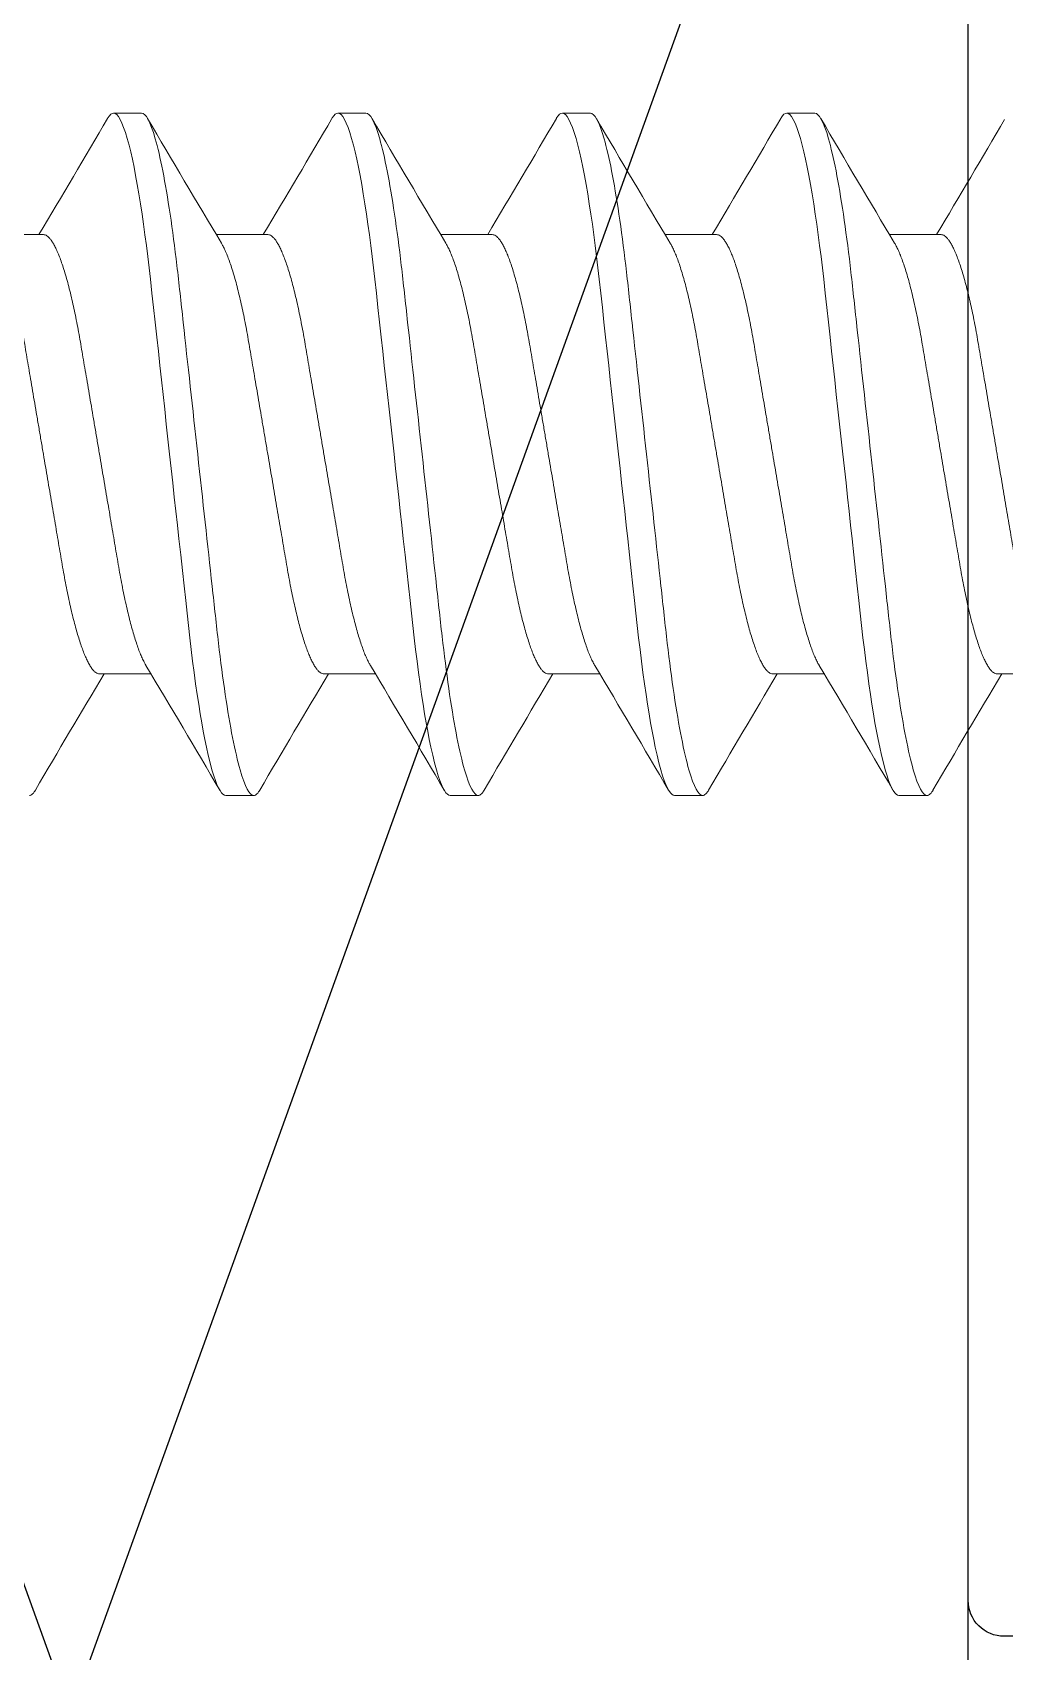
# Model space of a CAD drawing. Extents: x -138 to 168, y -127 to 72.
# Drawn here: x 2.7109 to 2.9816, y 49.1512 to 49.6021 of the extents above; entities that cross this region are included whole.
import ezdxf

# ---------------------------------------------------------------- set-up
doc = ezdxf.new("R2010")
doc.units = 0
doc.header["$MEASUREMENT"] = 0
doc.layers.get('0').update_dxf_attribs({"linetype": 'CONTINUOUS'})
for name, color, linetype in [('Ballons', 7, 'CONTINUOUS'), ('FRAME', 1, 'CONTINUOUS'), ('GLASS', 7, 'CONTINUOUS')]:
    doc.layers.add(name, color=color, linetype=linetype)

# ---------------------------------------------------------------- blocks, each defined once
blk = doc.blocks.new('no 10 1 in')
at = {"color": 7, "linetype": 'Continuous', "lineweight": 15}
for p, q in [((55.74545, 25.67204), (55.73764, 25.67204)), ((55.80795, 25.67204), (55.80014, 25.67204)), ((55.87045, 25.67204), (55.86264, 25.67204)), ((55.93295, 25.67204), (55.92514, 25.67204)), ((55.71811, 25.63821), (55.70375, 25.63821)), ((55.78061, 25.63821), (55.76625, 25.63821)), ((55.84311, 25.63821), (55.82875, 25.63821)), ((55.90561, 25.63821), (55.89125, 25.63821)), ((55.96811, 25.63821), (55.95375, 25.63821)), ((55.73373, 25.51587), (55.74809, 25.51587)), ((55.79623, 25.51587), (55.81059, 25.51587)), ((55.85873, 25.51587), (55.87309, 25.51587)), ((55.92123, 25.51587), (55.93559, 25.51587)), ((55.98373, 25.51587), (55.99809, 25.51587)), ((55.76889, 25.48204), (55.7767, 25.48204)), ((55.83139, 25.48204), (55.8392, 25.48204)), ((55.89389, 25.48204), (55.9017, 25.48204)), ((55.95639, 25.48204), (55.9642, 25.48204))]:
    blk.add_line(p, q, dxfattribs=at)
at = {"color": 7, "linetype": 'Continuous', "lineweight": 15, "flags": 128}
for points in [[(55.73597, 25.67055), (55.73605, 25.6707), (55.73647, 25.67129), (55.73687, 25.67171), (55.73726, 25.67196), (55.73764, 25.67204), (55.73807, 25.67194), (55.73852, 25.67161), (55.73898, 25.67107), (55.73946, 25.67029), (55.73995, 25.66928), (55.74044, 25.66807), (55.74094, 25.66663), (55.74145, 25.66496), (55.74196, 25.66308), (55.74242, 25.66122), (55.74288, 25.65919), (55.74334, 25.657), (55.74379, 25.65466), (55.74425, 25.65217), (55.7447, 25.64954), (55.74515, 25.64679), (55.74559, 25.64391), (55.746, 25.64108), (55.7464, 25.63816), (55.7468, 25.63515), (55.74718, 25.63208), (55.74756, 25.62895), (55.74792, 25.62576), (55.74834, 25.62193), (55.74878, 25.61796), (55.74923, 25.61385), (55.74969, 25.60963), (55.75012, 25.60576), (55.75055, 25.60181), (55.75099, 25.59779), (55.75144, 25.59371), (55.75189, 25.58959), (55.75234, 25.58543), (55.7528, 25.58124), (55.75326, 25.57704), (55.7537, 25.57305), (55.75414, 25.56907), (55.75457, 25.56512), (55.755, 25.56119), (55.75543, 25.5573), (55.75585, 25.55347), (55.75634, 25.54903), (55.75681, 25.54468), (55.75728, 25.54045), (55.75773, 25.53634), (55.75812, 25.53278), (55.7585, 25.52934), (55.75887, 25.52597), (55.75927, 25.52266), (55.75967, 25.51941), (55.76008, 25.51624), (55.76051, 25.51316), (55.76094, 25.51018), (55.76136, 25.50744), (55.76178, 25.50481), (55.76221, 25.5023), (55.76264, 25.49991), (55.76308, 25.49766), (55.76352, 25.49553), (55.76403, 25.49322), (55.76455, 25.49111), (55.76506, 25.48922), (55.76556, 25.48754), (55.76601, 25.48623), (55.76645, 25.48511), (55.76688, 25.48416), (55.7673, 25.48339), (55.76772, 25.48279), (55.76812, 25.48237), (55.76851, 25.48213), (55.76889, 25.48204), (55.76889, 25.48204)], [(55.79847, 25.67055), (55.79855, 25.6707), (55.79897, 25.67129), (55.79937, 25.67171), (55.79976, 25.67196), (55.80014, 25.67204), (55.80057, 25.67194), (55.80102, 25.67161), (55.80148, 25.67107), (55.80196, 25.67029), (55.80245, 25.66928), (55.80294, 25.66807), (55.80344, 25.66663), (55.80395, 25.66496), (55.80446, 25.66308), (55.80492, 25.66122), (55.80538, 25.65919), (55.80584, 25.657), (55.80629, 25.65466), (55.80675, 25.65217), (55.8072, 25.64954), (55.80765, 25.64679), (55.80809, 25.64391), (55.8085, 25.64108), (55.8089, 25.63816), (55.8093, 25.63515), (55.80968, 25.63208), (55.81006, 25.62895), (55.81042, 25.62576), (55.81084, 25.62193), (55.81128, 25.61796), (55.81173, 25.61385), (55.81219, 25.60963), (55.81262, 25.60576), (55.81305, 25.60181), (55.81349, 25.59779), (55.81394, 25.59371), (55.81439, 25.58959), (55.81484, 25.58543), (55.8153, 25.58124), (55.81576, 25.57704), (55.8162, 25.57305), (55.81664, 25.56907), (55.81707, 25.56512), (55.8175, 25.56119), (55.81793, 25.5573), (55.81835, 25.55347), (55.81884, 25.54903), (55.81931, 25.54468), (55.81978, 25.54045), (55.82023, 25.53634), (55.82062, 25.53278), (55.821, 25.52934), (55.82137, 25.52597), (55.82177, 25.52266), (55.82217, 25.51941), (55.82258, 25.51624), (55.82301, 25.51316), (55.82344, 25.51018), (55.82386, 25.50744), (55.82428, 25.50481), (55.82471, 25.5023), (55.82514, 25.49991), (55.82558, 25.49766), (55.82602, 25.49553), (55.82653, 25.49322), (55.82705, 25.49111), (55.82756, 25.48922), (55.82806, 25.48754), (55.82851, 25.48623), (55.82895, 25.48511), (55.82938, 25.48416), (55.8298, 25.48339), (55.83022, 25.48279), (55.83062, 25.48237), (55.83101, 25.48213), (55.83139, 25.48204), (55.83139, 25.48204)], [(55.86097, 25.67055), (55.86105, 25.6707), (55.86147, 25.67129), (55.86187, 25.67171), (55.86226, 25.67196), (55.86264, 25.67204), (55.86307, 25.67194), (55.86352, 25.67161), (55.86398, 25.67107), (55.86446, 25.67029), (55.86495, 25.66928), (55.86544, 25.66807), (55.86594, 25.66663), (55.86645, 25.66496), (55.86696, 25.66308), (55.86742, 25.66122), (55.86788, 25.65919), (55.86834, 25.657), (55.86879, 25.65466), (55.86925, 25.65217), (55.8697, 25.64954), (55.87015, 25.64679), (55.87059, 25.64391), (55.871, 25.64108), (55.8714, 25.63816), (55.8718, 25.63515), (55.87218, 25.63208), (55.87256, 25.62895), (55.87292, 25.62576), (55.87334, 25.62193), (55.87378, 25.61796), (55.87423, 25.61385), (55.87469, 25.60963), (55.87512, 25.60576), (55.87555, 25.60181), (55.87599, 25.59779), (55.87644, 25.59371), (55.87689, 25.58959), (55.87735, 25.58543), (55.8778, 25.58124), (55.87826, 25.57704), (55.8787, 25.57305), (55.87914, 25.56907), (55.87957, 25.56512), (55.88, 25.56119), (55.88043, 25.5573), (55.88085, 25.55347), (55.88134, 25.54903), (55.88181, 25.54468), (55.88228, 25.54045), (55.88273, 25.53634), (55.88312, 25.53278), (55.8835, 25.52934), (55.88387, 25.52597), (55.88427, 25.52266), (55.88467, 25.51941), (55.88508, 25.51624), (55.88551, 25.51316), (55.88594, 25.51018), (55.88636, 25.50744), (55.88678, 25.50481), (55.88721, 25.5023), (55.88764, 25.49991), (55.88808, 25.49766), (55.88852, 25.49553), (55.88903, 25.49322), (55.88955, 25.49111), (55.89006, 25.48922), (55.89056, 25.48754), (55.89101, 25.48623), (55.89145, 25.48511), (55.89188, 25.48416), (55.8923, 25.48339), (55.89272, 25.48279), (55.89312, 25.48237), (55.89351, 25.48213), (55.89389, 25.48204), (55.89389, 25.48204)], [(55.92347, 25.67055), (55.92355, 25.6707), (55.92397, 25.67129), (55.92437, 25.67171), (55.92476, 25.67196), (55.92514, 25.67204), (55.92557, 25.67194), (55.92602, 25.67161), (55.92648, 25.67107), (55.92696, 25.67029), (55.92745, 25.66928), (55.92794, 25.66807), (55.92844, 25.66663), (55.92895, 25.66496), (55.92946, 25.66308), (55.92992, 25.66122), (55.93038, 25.65919), (55.93084, 25.657), (55.93129, 25.65466), (55.93175, 25.65217), (55.9322, 25.64954), (55.93265, 25.64679), (55.93309, 25.64391), (55.9335, 25.64108), (55.9339, 25.63816), (55.9343, 25.63515), (55.93468, 25.63208), (55.93506, 25.62895), (55.93542, 25.62576), (55.93584, 25.62193), (55.93628, 25.61796), (55.93673, 25.61385), (55.93719, 25.60963), (55.93762, 25.60576), (55.93805, 25.60181), (55.93849, 25.59779), (55.93894, 25.59371), (55.93939, 25.58959), (55.93984, 25.58543), (55.9403, 25.58124), (55.94076, 25.57704), (55.9412, 25.57305), (55.94164, 25.56907), (55.94207, 25.56512), (55.9425, 25.56119), (55.94293, 25.5573), (55.94335, 25.55347), (55.94384, 25.54903), (55.94431, 25.54468), (55.94478, 25.54045), (55.94523, 25.53634), (55.94562, 25.53278), (55.946, 25.52934), (55.94637, 25.52597), (55.94677, 25.52266), (55.94717, 25.51941), (55.94758, 25.51624), (55.94801, 25.51316), (55.94844, 25.51018), (55.94886, 25.50744), (55.94928, 25.50481), (55.94971, 25.5023), (55.95014, 25.49991), (55.95058, 25.49766), (55.95102, 25.49553), (55.95153, 25.49322), (55.95205, 25.49111), (55.95256, 25.48922), (55.95306, 25.48754), (55.95351, 25.48623), (55.95395, 25.48511), (55.95438, 25.48416), (55.9548, 25.48339), (55.95522, 25.48279), (55.95562, 25.48237), (55.95601, 25.48213), (55.95639, 25.48204), (55.95639, 25.48204)]]:
    blk.add_lwpolyline(points, dxfattribs=at)
at = {"color": 7, "linetype": 'Continuous', "lineweight": 15}
for centre, radius, start, end in [((52.12977, 27.78144), 4.17858, 329.1422, 329.65754), ((59.23435, 27.71143), 4.04053, 210.33792, 210.90988), ((52.19381, 27.78053), 4.17679, 329.14209, 329.65765), ((59.2953, 27.71052), 4.03873, 210.33784, 210.91006), ((52.25722, 27.78), 4.17573, 329.14203, 329.65771), ((59.35735, 27.71025), 4.03821, 210.33772, 210.91), ((52.31931, 27.78024), 4.17621, 329.14196, 329.65759), ((59.42176, 27.71139), 4.04043, 210.33796, 210.90994), ((52.39346, 27.77331), 4.16266, 329.14166, 329.65463), ((59.321, 23.37327), 4.17734, 149.14208, 149.65757), ((52.28233, 23.44403), 4.03782, 30.33773, 30.91008), ((59.38173, 23.37432), 4.17528, 149.142, 149.65774), ((52.34241, 23.4426), 4.04064, 30.33798, 30.90992), ((59.4507, 23.3705), 4.18279, 149.14246, 149.65728), ((52.40682, 23.44374), 4.03841, 30.33773, 30.90999), ((59.5083, 23.37339), 4.1771, 149.14211, 149.65763), ((52.47033, 23.44433), 4.03724, 30.33774, 30.91016), ((59.56766, 23.37525), 4.17346, 149.14189, 149.65785)]:
    blk.add_arc(centre, radius, start, end, dxfattribs=at)
for points, knots in [([(55.74545, 25.67204), (55.74658, 25.67204), (55.74789, 25.66973), (55.75065, 25.6601), (55.75208, 25.65279), (55.75406, 25.63947), (55.7547, 25.63465), (55.75588, 25.62461), (55.75643, 25.61939), (55.75829, 25.60246), (55.75968, 25.58977), (55.76247, 25.56432), (55.76386, 25.55163), (55.76572, 25.5347), (55.76627, 25.52948), (55.76746, 25.51943), (55.76809, 25.51462), (55.77007, 25.50129), (55.77151, 25.49399), (55.77426, 25.48436), (55.77557, 25.48204), (55.7767, 25.48204)], [0, 0, 0, 0, 0.125, 0.125, 0.25, 0.25, 0.3125, 0.3125, 0.375, 0.375, 0.5, 0.5, 0.625, 0.625, 0.6875, 0.6875, 0.75, 0.75, 0.875, 0.875, 1, 1, 1, 1]), ([(55.80795, 25.67204), (55.80908, 25.67204), (55.81039, 25.66973), (55.81315, 25.6601), (55.81458, 25.65279), (55.81656, 25.63947), (55.8172, 25.63465), (55.81838, 25.62461), (55.81893, 25.61939), (55.82079, 25.60246), (55.82218, 25.58977), (55.82497, 25.56432), (55.82636, 25.55163), (55.82822, 25.5347), (55.82877, 25.52948), (55.82996, 25.51943), (55.83059, 25.51462), (55.83257, 25.50129), (55.83401, 25.49399), (55.83676, 25.48436), (55.83807, 25.48204), (55.8392, 25.48204)], [0, 0, 0, 0, 0.125, 0.125, 0.25, 0.25, 0.3125, 0.3125, 0.375, 0.375, 0.5, 0.5, 0.625, 0.625, 0.6875, 0.6875, 0.75, 0.75, 0.875, 0.875, 1, 1, 1, 1]), ([(55.87045, 25.67204), (55.87158, 25.67204), (55.87289, 25.66973), (55.87565, 25.6601), (55.87708, 25.65279), (55.87906, 25.63947), (55.8797, 25.63465), (55.88088, 25.62461), (55.88143, 25.61939), (55.88329, 25.60246), (55.88468, 25.58977), (55.88747, 25.56432), (55.88886, 25.55163), (55.89072, 25.5347), (55.89127, 25.52948), (55.89246, 25.51943), (55.89309, 25.51462), (55.89507, 25.50129), (55.89651, 25.49399), (55.89926, 25.48436), (55.90057, 25.48204), (55.9017, 25.48204)], [0, 0, 0, 0, 0.125, 0.125, 0.25, 0.25, 0.3125, 0.3125, 0.375, 0.375, 0.5, 0.5, 0.625, 0.625, 0.6875, 0.6875, 0.75, 0.75, 0.875, 0.875, 1, 1, 1, 1]), ([(55.93295, 25.67204), (55.93408, 25.67204), (55.93539, 25.66973), (55.93815, 25.6601), (55.93958, 25.65279), (55.94156, 25.63947), (55.9422, 25.63465), (55.94338, 25.62461), (55.94393, 25.61939), (55.94579, 25.60246), (55.94718, 25.58977), (55.94997, 25.56432), (55.95136, 25.55163), (55.95322, 25.5347), (55.95377, 25.52948), (55.95496, 25.51943), (55.95559, 25.51462), (55.95757, 25.50129), (55.95901, 25.49399), (55.96176, 25.48436), (55.96307, 25.48204), (55.9642, 25.48204)], [0, 0, 0, 0, 0.125, 0.125, 0.25, 0.25, 0.3125, 0.3125, 0.375, 0.375, 0.5, 0.5, 0.625, 0.625, 0.6875, 0.6875, 0.75, 0.75, 0.875, 0.875, 1, 1, 1, 1]), ([(55.71811, 25.63821), (55.71827, 25.6382), (55.71859, 25.63816), (55.7191, 25.63789), (55.71962, 25.63746), (55.72016, 25.63683), (55.72071, 25.63602), (55.72127, 25.63502), (55.72184, 25.63384), (55.72243, 25.63245), (55.72304, 25.63085), (55.72365, 25.62904), (55.72426, 25.62705), (55.72487, 25.62489), (55.72547, 25.62258), (55.72605, 25.62017), (55.72661, 25.61767), (55.72714, 25.61512), (55.72766, 25.61247), (55.72816, 25.60976), (55.72864, 25.60697), (55.72913, 25.60409), (55.72963, 25.60111), (55.73017, 25.59797), (55.73073, 25.59469), (55.73131, 25.59127), (55.73191, 25.58778), (55.73251, 25.58423), (55.73312, 25.58065), (55.73372, 25.5771), (55.73432, 25.5736), (55.7349, 25.57018), (55.73548, 25.56679), (55.73605, 25.56345), (55.73661, 25.56017), (55.73715, 25.55696), (55.73768, 25.55385), (55.7382, 25.55079), (55.73871, 25.54779), (55.73921, 25.54485), (55.73973, 25.54199), (55.74027, 25.53922), (55.74083, 25.53653), (55.7414, 25.534), (55.74197, 25.53162), (55.74254, 25.5294), (55.74312, 25.52732), (55.7437, 25.5254), (55.74429, 25.52363), (55.74487, 25.52204), (55.74546, 25.52062), (55.74604, 25.51938), (55.74645, 25.51859), (55.74666, 25.51826), (55.74668, 25.51824)], [0, 0, 0, 0, 0.018425, 0.037098, 0.055995, 0.075092, 0.094361, 0.113774, 0.1333, 0.152908, 0.173502, 0.194114, 0.214705, 0.235238, 0.255675, 0.275982, 0.295213, 0.314265, 0.333111, 0.351727, 0.370105, 0.388591, 0.407319, 0.426267, 0.446323, 0.466559, 0.486941, 0.507436, 0.528005, 0.548612, 0.568283, 0.587921, 0.607494, 0.626969, 0.646317, 0.665508, 0.684513, 0.703307, 0.722741, 0.74198, 0.761439, 0.781155, 0.801099, 0.821241, 0.840622, 0.860124, 0.879715, 0.899364, 0.919038, 0.938704, 0.95833, 0.977882, 0.998253, 1, 1, 1, 1]), ([(55.78061, 25.63821), (55.78077, 25.6382), (55.78109, 25.63816), (55.7816, 25.63789), (55.78212, 25.63746), (55.78266, 25.63683), (55.78321, 25.63602), (55.78377, 25.63502), (55.78434, 25.63384), (55.78493, 25.63245), (55.78554, 25.63085), (55.78615, 25.62904), (55.78676, 25.62705), (55.78737, 25.62489), (55.78797, 25.62258), (55.78855, 25.62017), (55.78911, 25.61767), (55.78964, 25.61512), (55.79016, 25.61247), (55.79066, 25.60976), (55.79114, 25.60697), (55.79163, 25.60409), (55.79213, 25.60111), (55.79267, 25.59797), (55.79323, 25.59469), (55.79381, 25.59127), (55.79441, 25.58778), (55.79501, 25.58423), (55.79562, 25.58065), (55.79622, 25.5771), (55.79682, 25.5736), (55.7974, 25.57018), (55.79798, 25.56679), (55.79855, 25.56345), (55.79911, 25.56017), (55.79965, 25.55696), (55.80018, 25.55385), (55.8007, 25.55079), (55.80121, 25.54779), (55.80171, 25.54485), (55.80223, 25.54199), (55.80277, 25.53922), (55.80333, 25.53653), (55.8039, 25.534), (55.80447, 25.53162), (55.80504, 25.5294), (55.80562, 25.52732), (55.8062, 25.5254), (55.80679, 25.52363), (55.80737, 25.52204), (55.80796, 25.52062), (55.80854, 25.51938), (55.80895, 25.51859), (55.80916, 25.51826), (55.80918, 25.51824)], [0, 0, 0, 0, 0.018425, 0.037098, 0.055995, 0.075092, 0.094361, 0.113774, 0.1333, 0.152908, 0.173502, 0.194114, 0.214705, 0.235238, 0.255675, 0.275982, 0.295213, 0.314265, 0.333111, 0.351727, 0.370105, 0.388591, 0.407319, 0.426267, 0.446323, 0.466559, 0.486941, 0.507436, 0.528005, 0.548612, 0.568283, 0.587921, 0.607494, 0.626969, 0.646317, 0.665508, 0.684513, 0.703307, 0.722741, 0.74198, 0.761439, 0.781155, 0.801099, 0.821241, 0.840622, 0.860124, 0.879715, 0.899364, 0.919038, 0.938704, 0.95833, 0.977882, 0.998253, 1, 1, 1, 1]), ([(55.84311, 25.63821), (55.84327, 25.6382), (55.84359, 25.63816), (55.8441, 25.63789), (55.84462, 25.63746), (55.84516, 25.63683), (55.84571, 25.63602), (55.84627, 25.63502), (55.84684, 25.63384), (55.84743, 25.63245), (55.84804, 25.63085), (55.84865, 25.62904), (55.84926, 25.62705), (55.84987, 25.62489), (55.85047, 25.62258), (55.85105, 25.62017), (55.85161, 25.61767), (55.85214, 25.61512), (55.85266, 25.61247), (55.85316, 25.60976), (55.85364, 25.60697), (55.85413, 25.60409), (55.85463, 25.60111), (55.85517, 25.59797), (55.85573, 25.59469), (55.85631, 25.59127), (55.85691, 25.58778), (55.85751, 25.58423), (55.85812, 25.58065), (55.85872, 25.5771), (55.85932, 25.5736), (55.8599, 25.57018), (55.86048, 25.56679), (55.86105, 25.56345), (55.86161, 25.56017), (55.86215, 25.55696), (55.86268, 25.55385), (55.8632, 25.55079), (55.86371, 25.54779), (55.86421, 25.54485), (55.86473, 25.54199), (55.86527, 25.53922), (55.86583, 25.53653), (55.8664, 25.534), (55.86697, 25.53162), (55.86754, 25.5294), (55.86812, 25.52732), (55.8687, 25.5254), (55.86929, 25.52363), (55.86987, 25.52204), (55.87046, 25.52062), (55.87104, 25.51938), (55.87145, 25.51859), (55.87166, 25.51826), (55.87168, 25.51824)], [0, 0, 0, 0, 0.018425, 0.037098, 0.055995, 0.075092, 0.094361, 0.113774, 0.1333, 0.152908, 0.173502, 0.194114, 0.214705, 0.235238, 0.255675, 0.275982, 0.295213, 0.314265, 0.333111, 0.351727, 0.370105, 0.388591, 0.407319, 0.426267, 0.446322, 0.466559, 0.486941, 0.507436, 0.528005, 0.548612, 0.568283, 0.587921, 0.607494, 0.62697, 0.646317, 0.665508, 0.684513, 0.703307, 0.722741, 0.74198, 0.761439, 0.781155, 0.801099, 0.821241, 0.840622, 0.860124, 0.879715, 0.899364, 0.919038, 0.938704, 0.95833, 0.977882, 0.998253, 1, 1, 1, 1]), ([(55.90561, 25.63821), (55.90577, 25.6382), (55.90609, 25.63816), (55.9066, 25.63789), (55.90712, 25.63746), (55.90765, 25.63683), (55.90821, 25.63602), (55.90877, 25.63502), (55.90934, 25.63384), (55.90993, 25.63245), (55.91054, 25.63085), (55.91115, 25.62904), (55.91176, 25.62705), (55.91237, 25.62489), (55.91297, 25.62258), (55.91355, 25.62017), (55.91411, 25.61767), (55.91464, 25.61512), (55.91516, 25.61247), (55.91566, 25.60976), (55.91614, 25.60697), (55.91663, 25.60409), (55.91713, 25.60111), (55.91767, 25.59797), (55.91823, 25.59469), (55.91881, 25.59127), (55.91941, 25.58778), (55.92001, 25.58423), (55.92062, 25.58065), (55.92122, 25.5771), (55.92182, 25.5736), (55.9224, 25.57018), (55.92298, 25.56679), (55.92355, 25.56345), (55.92411, 25.56017), (55.92465, 25.55696), (55.92518, 25.55385), (55.9257, 25.55079), (55.92621, 25.54779), (55.92671, 25.54485), (55.92723, 25.54199), (55.92777, 25.53922), (55.92833, 25.53653), (55.9289, 25.534), (55.92947, 25.53162), (55.93004, 25.5294), (55.93062, 25.52732), (55.9312, 25.5254), (55.93179, 25.52363), (55.93237, 25.52204), (55.93296, 25.52062), (55.93354, 25.51938), (55.93395, 25.51859), (55.93416, 25.51826), (55.93418, 25.51824)], [0, 0, 0, 0, 0.018425, 0.037098, 0.055995, 0.075092, 0.094361, 0.113774, 0.1333, 0.152908, 0.173502, 0.194114, 0.214705, 0.235238, 0.255675, 0.275982, 0.295213, 0.314265, 0.333111, 0.351727, 0.370105, 0.388591, 0.407319, 0.426267, 0.446322, 0.466559, 0.486941, 0.507436, 0.528005, 0.548612, 0.568283, 0.587921, 0.607494, 0.626969, 0.646317, 0.665508, 0.684513, 0.703307, 0.722741, 0.74198, 0.761439, 0.781155, 0.801099, 0.821241, 0.840622, 0.860124, 0.879715, 0.899364, 0.919038, 0.938704, 0.95833, 0.977882, 0.998253, 1, 1, 1, 1]), ([(55.96811, 25.63821), (55.96827, 25.6382), (55.96859, 25.63816), (55.9691, 25.63789), (55.96962, 25.63746), (55.97016, 25.63683), (55.97071, 25.63602), (55.97127, 25.63502), (55.97184, 25.63384), (55.97243, 25.63245), (55.97304, 25.63085), (55.97365, 25.62904), (55.97426, 25.62705), (55.97487, 25.62489), (55.97547, 25.62258), (55.97605, 25.62017), (55.97661, 25.61767), (55.97714, 25.61512), (55.97766, 25.61247), (55.97816, 25.60976), (55.97864, 25.60697), (55.97913, 25.60409), (55.97963, 25.60111), (55.98017, 25.59797), (55.98073, 25.59469), (55.98131, 25.59127), (55.98191, 25.58778), (55.98251, 25.58423), (55.98312, 25.58065), (55.98372, 25.5771), (55.98432, 25.5736), (55.9849, 25.57018), (55.98548, 25.56679), (55.98605, 25.56345), (55.98661, 25.56017), (55.98715, 25.55696), (55.98768, 25.55385), (55.9882, 25.55079), (55.98871, 25.54779), (55.98921, 25.54485), (55.98973, 25.54199), (55.99027, 25.53922), (55.99083, 25.53653), (55.9914, 25.534), (55.99197, 25.53162), (55.99254, 25.5294), (55.99312, 25.52732), (55.9937, 25.5254), (55.99429, 25.52363), (55.99487, 25.52204), (55.99546, 25.52062), (55.99604, 25.51938), (55.99645, 25.51859), (55.99666, 25.51826), (55.99668, 25.51824)], [0, 0, 0, 0, 0.018425, 0.037098, 0.055995, 0.075092, 0.094361, 0.113774, 0.1333, 0.152908, 0.173502, 0.194114, 0.214705, 0.235237, 0.255675, 0.275982, 0.295213, 0.314265, 0.333111, 0.351727, 0.370105, 0.388591, 0.407319, 0.426267, 0.446323, 0.466559, 0.486941, 0.507436, 0.528005, 0.548612, 0.568283, 0.587921, 0.607494, 0.626969, 0.646317, 0.665508, 0.684513, 0.703307, 0.722741, 0.74198, 0.761439, 0.781155, 0.801099, 0.821241, 0.840622, 0.860124, 0.879715, 0.899364, 0.919038, 0.938704, 0.95833, 0.977882, 0.998253, 1, 1, 1, 1]), ([(55.70517, 25.63584), (55.70533, 25.63557), (55.70567, 25.63497), (55.70622, 25.63383), (55.70681, 25.63245), (55.70741, 25.63085), (55.70803, 25.62904), (55.70864, 25.62705), (55.70925, 25.62489), (55.70984, 25.62258), (55.71042, 25.62017), (55.71098, 25.61767), (55.71152, 25.61512), (55.71203, 25.61247), (55.71253, 25.60976), (55.71301, 25.60697), (55.7135, 25.60409), (55.71401, 25.60111), (55.71454, 25.59797), (55.7151, 25.59469), (55.71569, 25.59127), (55.71628, 25.58778), (55.71688, 25.58423), (55.71749, 25.58065), (55.7181, 25.5771), (55.71869, 25.5736), (55.71928, 25.57018), (55.71985, 25.56679), (55.72042, 25.56345), (55.72098, 25.56017), (55.72153, 25.55696), (55.72206, 25.55385), (55.72258, 25.55079), (55.72309, 25.54779), (55.72359, 25.54485), (55.72411, 25.54199), (55.72465, 25.53922), (55.72521, 25.53653), (55.72577, 25.534), (55.72634, 25.53162), (55.72692, 25.5294), (55.72749, 25.52732), (55.72808, 25.5254), (55.72866, 25.52364), (55.72925, 25.52204), (55.72983, 25.52062), (55.73042, 25.51937), (55.731, 25.51829), (55.73158, 25.51739), (55.73215, 25.51671), (55.7327, 25.51622), (55.73323, 25.51593), (55.73356, 25.51589), (55.73373, 25.51587)], [0, 0, 0, 0, 0.016551, 0.036076, 0.055684, 0.076279, 0.09689, 0.117481, 0.138014, 0.158452, 0.178759, 0.19799, 0.217041, 0.235888, 0.254503, 0.272882, 0.291368, 0.310096, 0.329043, 0.349099, 0.369335, 0.389718, 0.410212, 0.430781, 0.451388, 0.471059, 0.490697, 0.51027, 0.529746, 0.549094, 0.568285, 0.58729, 0.606083, 0.625518, 0.644756, 0.664216, 0.683932, 0.703876, 0.724018, 0.743399, 0.7629, 0.782492, 0.802141, 0.821815, 0.841481, 0.861106, 0.880659, 0.90103, 0.921251, 0.941289, 0.961112, 0.980691, 1, 1, 1, 1]), ([(55.76767, 25.63584), (55.76783, 25.63557), (55.76817, 25.63497), (55.76872, 25.63383), (55.76931, 25.63245), (55.76991, 25.63085), (55.77053, 25.62904), (55.77114, 25.62705), (55.77175, 25.62489), (55.77234, 25.62258), (55.77292, 25.62017), (55.77348, 25.61767), (55.77402, 25.61512), (55.77453, 25.61247), (55.77503, 25.60976), (55.77551, 25.60697), (55.776, 25.60409), (55.77651, 25.60111), (55.77704, 25.59797), (55.7776, 25.59469), (55.77819, 25.59127), (55.77878, 25.58778), (55.77938, 25.58423), (55.77999, 25.58065), (55.7806, 25.5771), (55.78119, 25.5736), (55.78178, 25.57018), (55.78235, 25.56679), (55.78292, 25.56345), (55.78348, 25.56017), (55.78403, 25.55696), (55.78456, 25.55385), (55.78508, 25.55079), (55.78559, 25.54779), (55.78609, 25.54485), (55.78661, 25.54199), (55.78715, 25.53922), (55.78771, 25.53653), (55.78827, 25.534), (55.78884, 25.53162), (55.78942, 25.5294), (55.78999, 25.52732), (55.79058, 25.5254), (55.79116, 25.52364), (55.79175, 25.52204), (55.79233, 25.52062), (55.79292, 25.51937), (55.7935, 25.51829), (55.79408, 25.51739), (55.79465, 25.51671), (55.7952, 25.51622), (55.79573, 25.51593), (55.79606, 25.51589), (55.79623, 25.51587)], [0, 0, 0, 0, 0.016551, 0.036076, 0.055684, 0.076279, 0.09689, 0.117481, 0.138014, 0.158452, 0.178759, 0.19799, 0.217041, 0.235888, 0.254503, 0.272882, 0.291368, 0.310096, 0.329043, 0.349099, 0.369335, 0.389718, 0.410212, 0.430781, 0.451388, 0.471059, 0.490697, 0.51027, 0.529746, 0.549094, 0.568285, 0.58729, 0.606083, 0.625518, 0.644756, 0.664216, 0.683932, 0.703876, 0.724018, 0.743399, 0.7629, 0.782492, 0.802141, 0.821815, 0.841481, 0.861106, 0.880659, 0.90103, 0.921251, 0.941289, 0.961112, 0.980691, 1, 1, 1, 1]), ([(55.83017, 25.63584), (55.83033, 25.63557), (55.83067, 25.63497), (55.83122, 25.63383), (55.83181, 25.63245), (55.83241, 25.63085), (55.83303, 25.62904), (55.83364, 25.62705), (55.83425, 25.62489), (55.83484, 25.62258), (55.83542, 25.62017), (55.83598, 25.61767), (55.83652, 25.61512), (55.83703, 25.61247), (55.83753, 25.60976), (55.83801, 25.60697), (55.8385, 25.60409), (55.83901, 25.60111), (55.83954, 25.59797), (55.8401, 25.59469), (55.84069, 25.59127), (55.84128, 25.58778), (55.84188, 25.58423), (55.84249, 25.58065), (55.8431, 25.5771), (55.84369, 25.5736), (55.84428, 25.57018), (55.84485, 25.56679), (55.84542, 25.56345), (55.84598, 25.56017), (55.84653, 25.55696), (55.84706, 25.55385), (55.84758, 25.55079), (55.84809, 25.54779), (55.84859, 25.54485), (55.84911, 25.54199), (55.84965, 25.53922), (55.85021, 25.53653), (55.85077, 25.534), (55.85134, 25.53162), (55.85192, 25.5294), (55.85249, 25.52732), (55.85308, 25.5254), (55.85366, 25.52364), (55.85425, 25.52204), (55.85483, 25.52062), (55.85542, 25.51937), (55.856, 25.51829), (55.85658, 25.51739), (55.85715, 25.51671), (55.8577, 25.51622), (55.85823, 25.51593), (55.85856, 25.51589), (55.85873, 25.51587)], [0, 0, 0, 0, 0.016551, 0.036076, 0.055684, 0.076279, 0.09689, 0.117481, 0.138014, 0.158452, 0.178759, 0.19799, 0.217041, 0.235888, 0.254503, 0.272882, 0.291368, 0.310096, 0.329043, 0.349099, 0.369335, 0.389718, 0.410212, 0.430781, 0.451388, 0.471059, 0.490697, 0.51027, 0.529746, 0.549094, 0.568285, 0.58729, 0.606083, 0.625518, 0.644756, 0.664216, 0.683932, 0.703876, 0.724018, 0.743399, 0.7629, 0.782492, 0.802141, 0.821815, 0.841481, 0.861106, 0.880659, 0.90103, 0.921251, 0.941289, 0.961112, 0.980691, 1, 1, 1, 1]), ([(55.89267, 25.63584), (55.89283, 25.63557), (55.89317, 25.63497), (55.89372, 25.63383), (55.89431, 25.63245), (55.89491, 25.63085), (55.89553, 25.62904), (55.89614, 25.62705), (55.89675, 25.62489), (55.89734, 25.62258), (55.89792, 25.62017), (55.89848, 25.61767), (55.89902, 25.61512), (55.89953, 25.61247), (55.90003, 25.60976), (55.90051, 25.60697), (55.901, 25.60409), (55.90151, 25.60111), (55.90204, 25.59797), (55.9026, 25.59469), (55.90319, 25.59127), (55.90378, 25.58778), (55.90438, 25.58423), (55.90499, 25.58065), (55.9056, 25.5771), (55.90619, 25.5736), (55.90678, 25.57018), (55.90735, 25.56679), (55.90792, 25.56345), (55.90848, 25.56017), (55.90903, 25.55696), (55.90956, 25.55385), (55.91008, 25.55079), (55.91059, 25.54779), (55.91109, 25.54485), (55.91161, 25.54199), (55.91215, 25.53922), (55.91271, 25.53653), (55.91327, 25.534), (55.91384, 25.53162), (55.91442, 25.5294), (55.91499, 25.52732), (55.91558, 25.5254), (55.91616, 25.52364), (55.91675, 25.52204), (55.91733, 25.52062), (55.91792, 25.51937), (55.9185, 25.51829), (55.91908, 25.51739), (55.91965, 25.51671), (55.9202, 25.51622), (55.92073, 25.51593), (55.92106, 25.51589), (55.92123, 25.51587)], [0, 0, 0, 0, 0.016551, 0.036076, 0.055684, 0.076279, 0.09689, 0.117481, 0.138014, 0.158452, 0.178759, 0.19799, 0.217041, 0.235888, 0.254503, 0.272881, 0.291368, 0.310096, 0.329043, 0.349099, 0.369335, 0.389718, 0.410212, 0.430781, 0.451388, 0.471059, 0.490697, 0.51027, 0.529746, 0.549094, 0.568285, 0.58729, 0.606083, 0.625518, 0.644756, 0.664216, 0.683932, 0.703876, 0.724018, 0.743399, 0.7629, 0.782492, 0.802141, 0.821815, 0.841481, 0.861106, 0.880659, 0.90103, 0.921251, 0.941289, 0.961112, 0.980691, 1, 1, 1, 1]), ([(55.95517, 25.63584), (55.95533, 25.63557), (55.95567, 25.63497), (55.95622, 25.63383), (55.95681, 25.63245), (55.95741, 25.63085), (55.95803, 25.62904), (55.95864, 25.62705), (55.95925, 25.62489), (55.95984, 25.62258), (55.96042, 25.62017), (55.96098, 25.61767), (55.96152, 25.61512), (55.96203, 25.61247), (55.96253, 25.60976), (55.96301, 25.60697), (55.9635, 25.60409), (55.96401, 25.60111), (55.96454, 25.59797), (55.9651, 25.59469), (55.96569, 25.59127), (55.96628, 25.58778), (55.96688, 25.58423), (55.96749, 25.58065), (55.9681, 25.5771), (55.96869, 25.5736), (55.96928, 25.57018), (55.96985, 25.56679), (55.97042, 25.56345), (55.97098, 25.56017), (55.97153, 25.55696), (55.97206, 25.55385), (55.97258, 25.55079), (55.97309, 25.54779), (55.97359, 25.54485), (55.97411, 25.54199), (55.97465, 25.53922), (55.97521, 25.53653), (55.97577, 25.534), (55.97634, 25.53162), (55.97692, 25.5294), (55.97749, 25.52732), (55.97808, 25.5254), (55.97866, 25.52364), (55.97925, 25.52204), (55.97983, 25.52062), (55.98042, 25.51937), (55.981, 25.51829), (55.98158, 25.51739), (55.98215, 25.51671), (55.9827, 25.51622), (55.98323, 25.51593), (55.98356, 25.51589), (55.98373, 25.51587)], [0, 0, 0, 0, 0.016551, 0.036076, 0.055684, 0.076279, 0.09689, 0.117481, 0.138014, 0.158452, 0.178759, 0.19799, 0.217041, 0.235888, 0.254503, 0.272882, 0.291368, 0.310096, 0.329043, 0.349099, 0.369335, 0.389718, 0.410212, 0.430781, 0.451388, 0.471059, 0.490697, 0.51027, 0.529746, 0.549094, 0.568285, 0.58729, 0.606083, 0.625518, 0.644756, 0.664216, 0.683932, 0.703876, 0.724018, 0.743399, 0.7629, 0.782492, 0.802141, 0.821815, 0.841481, 0.861106, 0.880659, 0.90103, 0.921251, 0.941289, 0.961112, 0.980691, 1, 1, 1, 1]), ([(55.7142, 25.48204), (55.71435, 25.48206), (55.71463, 25.4821), (55.71508, 25.48245), (55.7155, 25.48291), (55.71576, 25.48336), (55.71587, 25.48355)], [0, 0, 0, 0, 0.267656, 0.538485, 0.812222, 1, 1, 1, 1]), ([(55.7767, 25.48204), (55.77685, 25.48206), (55.77713, 25.4821), (55.77758, 25.48245), (55.778, 25.48291), (55.77826, 25.48336), (55.77837, 25.48355)], [0, 0, 0, 0, 0.267657, 0.538485, 0.812222, 1, 1, 1, 1]), ([(55.8392, 25.48204), (55.83935, 25.48206), (55.83963, 25.4821), (55.84008, 25.48245), (55.8405, 25.48291), (55.84076, 25.48336), (55.84087, 25.48355)], [0, 0, 0, 0, 0.2676562, 0.538485, 0.8122221, 1, 1, 1, 1]), ([(55.9017, 25.48204), (55.90185, 25.48206), (55.90213, 25.4821), (55.90258, 25.48245), (55.903, 25.48291), (55.90326, 25.48336), (55.90337, 25.48355)], [0, 0, 0, 0, 0.267657, 0.538485, 0.812223, 1, 1, 1, 1]), ([(55.9642, 25.48204), (55.96435, 25.48206), (55.96463, 25.4821), (55.96508, 25.48245), (55.9655, 25.48291), (55.96576, 25.48336), (55.96587, 25.48355)], [0, 0, 0, 0, 0.267657, 0.538485, 0.812222, 1, 1, 1, 1])]:
    blk.add_open_spline(points, degree=3, knots=knots, dxfattribs=at)
blk = doc.blocks.new('05P86-BLOCK-IG')
blk.add_lwpolyline([(2.0635, 0.988), (2.0635, 1.132, -1), (2.0635, 1.162), (2.0635, 1.302, 0.414214), (2.0325, 1.333), (1.9375, 1.333, 0.414214), (1.9065, 1.302), (1.9065, 1.298, -0.414214), (1.8965, 1.288), (1.7605, 1.288, -0.414214), (1.7505, 1.298), (1.7505, 1.403, -0.414214), (1.7605, 1.413), (2.0835, 1.413), (2.0835, 1.852), (1.5485, 1.852, -0.414214), (1.5385, 1.862), (1.5385, 1.922, -0.414214), (1.5485, 1.932), (2.1535, 1.932, -0.414214), (2.1635, 1.922), (2.1635, 0.697, -0.414214)], format="xyb")

msp = doc.modelspace()

# ---------------------------------------------------------------- linework, layer by layer
at = {"layer": 'GLASS'}
for p, q in [((2.4715, 49.82669), (2.9715, 48.44097)), ((2.4715, 48.44097), (2.9715, 49.82669)), ((2.9715, 48.44097), (2.9715, 49.82669))]:
    msp.add_line(p, q, dxfattribs=at)

# ---------------------------------------------------------------- block references
at = {"layer": 'Ballons'}
msp.add_blockref('no 10 1 in', (-53.00417, 23.90757), dxfattribs=at)
at = {"layer": 'FRAME', "rotation": 90}
msp.add_blockref('05P86-BLOCK-IG', (4.9035, 47.61697), dxfattribs=at)

doc.saveas('drawing.dxf')
